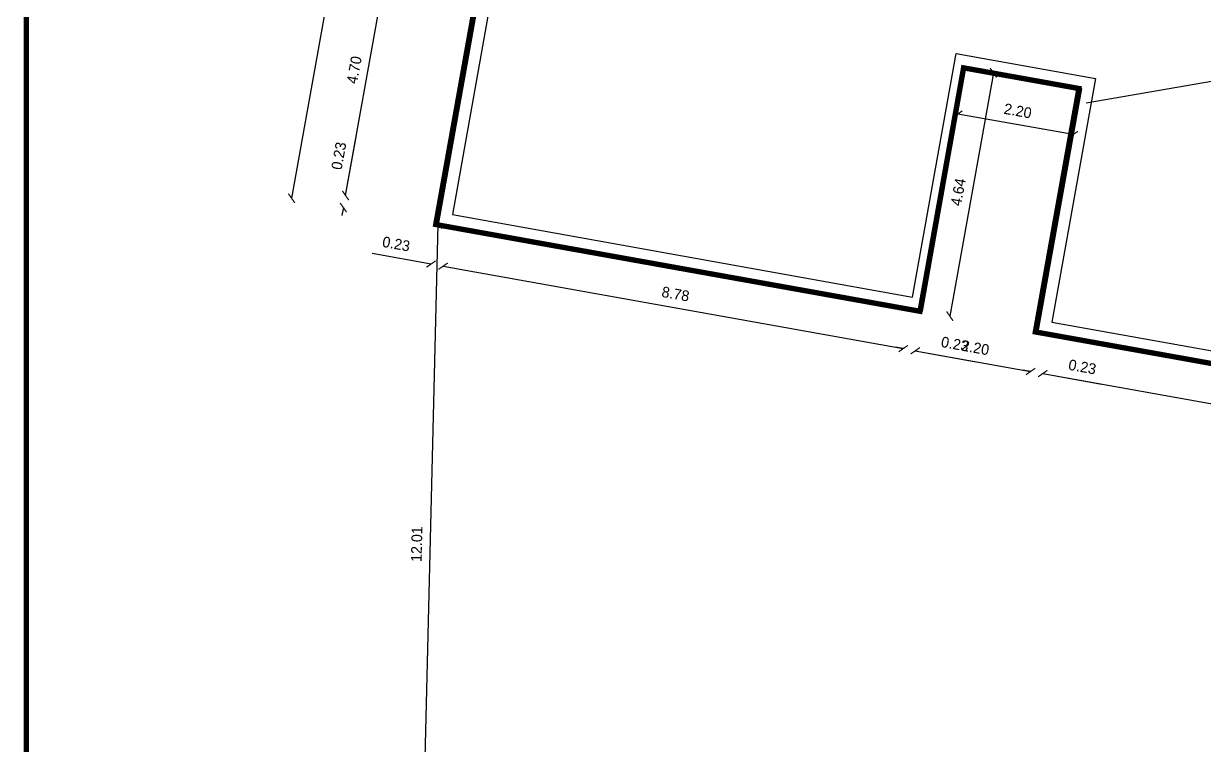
# Model space of a CAD drawing. Header units: metres. Extents: x 6101839 to 6102590, y -6659932 to -6659648.
# Drawn here: x 6102462.6 to 6102484.76, y -6659687.09 to -6659673.54 of the extents above; entities that cross this region are included whole.
import ezdxf

# ---------------------------------------------------------------- set-up
doc = ezdxf.new("R2010")
doc.units = ezdxf.units.M
doc.header["$LTSCALE"] = 500
doc.header["$MEASUREMENT"] = 0
doc.layers.get('0').update_dxf_attribs({"linetype": 'CONTINUOUS'})
doc.layers.get('Defpoints').update_dxf_attribs({"linetype": 'CONTINUOUS'})
for name, color, linetype in [('BLK_1_FLR_3_ROOF_AREA', 54, 'CONTINUOUS'), ('DIM', 205, 'CONTINUOUS'), ('ED', 30, 'CONTINUOUS'), ('TITLE', 7, 'CONTINUOUS'), ('wall', 125, 'CONTINUOUS')]:
    doc.layers.add(name, color=color, linetype=linetype)
doc.styles.add('USA TEXT', font='GOTHIC.TTF')
doc.dimstyles.new('1-100-ED', dxfattribs={"dimtxt": 0.2, "dimasz": 0.15, "dimexe": 0.18, "dimexo": 0.0625, "dimgap": 0.15, "dimtad": 1, "dimzin": 0, "dimdsep": 46, "dimtxsty": 'USA TEXT', "dimblk": 'ARCHTICK', "dimcen": 0.1, "dimse1": 1, "dimse2": 1, "dimclrd": 256, "dimclrt": 256, "dimadec": 0, "dimazin": 0, "dimtfac": 1, "dimtofl": 0, "dimtmove": 0, "dimatfit": 3, "dimldrblk": 'ARCHTICK', "dimfxl": 0.18, "dimtolj": 1, "dimtzin": 0, "dimarcsym": 0})

# ---------------------------------------------------------------- blocks, each defined once
blk = doc.blocks.new('_ArchTick')
at = {"color": 0, "linetype": 'ByBlock', "const_width": 0.15}
blk.add_lwpolyline([(-0.5, -0.5), (0.5, 0.5)], dxfattribs=at)
blk = doc.blocks.new('*D114')
at = {"layer": 'Defpoints', "color": 0, "transparency": 16777216}
for p in [(6102468.643, -6659676.764), (6102470.898, -6659677.168), (6102470.857, -6659677.394)]:
    blk.add_point(p, dxfattribs=at)
at = {"layer": 'ED', "lineweight": -2, "transparency": 16777216}
for p, q in [((6102468.643, -6659676.764), (6102468.841, -6659675.661)), ((6102468.602, -6659676.991), (6102468.576, -6659677.138))]:
    blk.add_line(p, q, dxfattribs=at)
at = {"layer": 'ED', "lineweight": -2, "transparency": 16777216, "xscale": 0.15, "yscale": 0.15, "zscale": 0.15}
for p, rotation in [((6102468.643, -6659676.764), 259.8449366990844), ((6102468.602, -6659676.991), 79.84493669908434)]:
    blk.add_blockref('_ArchTick', p, dxfattribs=dict(at, rotation=rotation))
at = {"layer": 'ED', "transparency": 16777216, "insert": (6102468.517, -6659676.02), "char_height": 0.2, "attachment_point": 5, "rotation": 79.8449, "style": 'USA TEXT'}
blk.add_mtext('\\A1;0.23', dxfattribs=at)
blk = doc.blocks.new('*D115')
at = {"layer": 'Defpoints', "color": 0, "transparency": 16777216}
for p in [(6102469.471, -6659672.139), (6102471.879, -6659672.57), (6102470.898, -6659677.168)]:
    blk.add_point(p, dxfattribs=at)
at = {"layer": 'ED', "lineweight": -2, "transparency": 16777216}
blk.add_line((6102468.643, -6659676.764), (6102469.471, -6659672.139), dxfattribs=at)
at = {"layer": 'ED', "lineweight": -2, "transparency": 16777216, "xscale": 0.15, "yscale": 0.15, "zscale": 0.15}
for p, rotation in [((6102469.471, -6659672.139), 79.84496043941483), ((6102468.643, -6659676.764), 259.8449604394148)]:
    blk.add_blockref('_ArchTick', p, dxfattribs=dict(at, rotation=rotation))
at = {"layer": 'ED', "transparency": 16777216, "insert": (6102468.806, -6659674.407), "char_height": 0.2, "attachment_point": 5, "rotation": 79.845, "style": 'USA TEXT'}
blk.add_mtext('\\A1;4.70', dxfattribs=at)
blk = doc.blocks.new('*D125')
at = {"layer": 'Defpoints', "color": 0, "transparency": 16777216}
for p in [(6102475.111, -6659657.614), (6102467.63, -6659676.816), (6102471.546, -6659677.518)]:
    blk.add_point(p, dxfattribs=at)
at = {"layer": 'ED', "lineweight": -2, "transparency": 16777216}
blk.add_line((6102471.195, -6659656.913), (6102467.63, -6659676.816), dxfattribs=at)
at = {"layer": 'ED', "lineweight": -2, "transparency": 16777216, "xscale": 0.15, "yscale": 0.15, "zscale": 0.15}
for p, rotation in [((6102471.195, -6659656.913), 79.84493638249761), ((6102467.63, -6659676.816), 259.8449363824976)]:
    blk.add_blockref('_ArchTick', p, dxfattribs=dict(at, rotation=rotation))
at = {"layer": 'ED', "transparency": 16777216, "insert": (6102469.162, -6659666.82), "char_height": 0.2, "attachment_point": 5, "rotation": 79.8449, "style": 'USA TEXT'}
blk.add_mtext('\\A1;20.22', dxfattribs=at)
blk = doc.blocks.new('*D196')
at = {"layer": 'Defpoints', "color": 0, "transparency": 16777216}
for p in [(6102470.48, -6659676.755), (6102470.706, -6659676.796), (6102470.248, -6659678.051)]:
    blk.add_point(p, dxfattribs=at)
at = {"layer": 'ED', "lineweight": -2, "transparency": 16777216}
for p, q in [((6102470.248, -6659678.051), (6102469.145, -6659677.853)), ((6102470.474, -6659678.091), (6102470.622, -6659678.118))]:
    blk.add_line(p, q, dxfattribs=at)
at = {"layer": 'ED', "lineweight": -2, "transparency": 16777216, "xscale": 0.15, "yscale": 0.15, "zscale": 0.15}
for p, rotation in [((6102470.248, -6659678.051), 349.8449363241565), ((6102470.474, -6659678.091), 169.8449363241565)]:
    blk.add_blockref('_ArchTick', p, dxfattribs=dict(at, rotation=rotation))
at = {"layer": 'ED', "transparency": 16777216, "insert": (6102469.594, -6659677.674), "char_height": 0.2, "attachment_point": 5, "rotation": 349.8449, "style": 'USA TEXT'}
blk.add_mtext('\\A1;0.23', dxfattribs=at)
blk = doc.blocks.new('*D197')
at = {"layer": 'Defpoints', "color": 0, "transparency": 16777216}
for p in [(6102470.706, -6659676.796), (6102479.344, -6659678.343), (6102479.112, -6659679.638)]:
    blk.add_point(p, dxfattribs=at)
at = {"layer": 'ED', "lineweight": -2, "transparency": 16777216}
blk.add_line((6102470.474, -6659678.091), (6102479.112, -6659679.638), dxfattribs=at)
at = {"layer": 'ED', "lineweight": -2, "transparency": 16777216, "xscale": 0.15, "yscale": 0.15, "zscale": 0.15}
for p, rotation in [((6102470.474, -6659678.091), 169.8435163274937), ((6102479.112, -6659679.638), 349.8435163274937)]:
    blk.add_blockref('_ArchTick', p, dxfattribs=dict(at, rotation=rotation))
at = {"layer": 'ED', "transparency": 16777216, "insert": (6102474.838, -6659678.614), "char_height": 0.2, "attachment_point": 5, "rotation": 349.8435, "style": 'USA TEXT'}
blk.add_mtext('\\A1;8.78', dxfattribs=at)
blk = doc.blocks.new('*D198')
at = {"layer": 'Defpoints', "color": 0, "transparency": 16777216}
for p in [(6102479.344, -6659678.343), (6102479.471, -6659678.937), (6102479.338, -6659679.679)]:
    blk.add_point(p, dxfattribs=at)
at = {"layer": 'ED', "lineweight": -2, "transparency": 16777216}
for p, q in [((6102479.112, -6659679.638), (6102478.964, -6659679.612)), ((6102479.338, -6659679.679), (6102480.441, -6659679.877))]:
    blk.add_line(p, q, dxfattribs=at)
at = {"layer": 'ED', "lineweight": -2, "transparency": 16777216, "xscale": 0.15, "yscale": 0.15, "zscale": 0.15}
for p, rotation in [((6102479.112, -6659679.638), 349.843495225753), ((6102479.338, -6659679.679), 169.843495225753)]:
    blk.add_blockref('_ArchTick', p, dxfattribs=dict(at, rotation=rotation))
at = {"layer": 'ED', "transparency": 16777216, "insert": (6102480.082, -6659679.553), "char_height": 0.2, "attachment_point": 5, "rotation": 349.8435, "style": 'USA TEXT'}
blk.add_mtext('\\A1;0.23', dxfattribs=at)
blk = doc.blocks.new('*D199')
at = {"layer": 'Defpoints', "color": 0, "transparency": 16777216}
for p in [(6102479.471, -6659678.937), (6102481.636, -6659679.325), (6102481.503, -6659680.067)]:
    blk.add_point(p, dxfattribs=at)
at = {"layer": 'ED', "lineweight": -2, "transparency": 16777216}
blk.add_line((6102479.338, -6659679.679), (6102481.503, -6659680.067), dxfattribs=at)
at = {"layer": 'ED', "lineweight": -2, "transparency": 16777216, "xscale": 0.15, "yscale": 0.15, "zscale": 0.15}
for p, rotation in [((6102479.338, -6659679.679), 169.843495225753), ((6102481.503, -6659680.067), 349.843495225753)]:
    blk.add_blockref('_ArchTick', p, dxfattribs=dict(at, rotation=rotation))
at = {"layer": 'ED', "transparency": 16777216, "insert": (6102480.466, -6659679.622), "char_height": 0.2, "attachment_point": 5, "rotation": 349.8435, "style": 'USA TEXT'}
blk.add_mtext('\\A1;2.20', dxfattribs=at)
blk = doc.blocks.new('*D200')
at = {"layer": 'Defpoints', "color": 0, "transparency": 16777216}
for p in [(6102481.903, -6659679.139), (6102481.636, -6659679.325), (6102481.73, -6659680.107)]:
    blk.add_point(p, dxfattribs=at)
at = {"layer": 'ED', "lineweight": -2, "transparency": 16777216}
for p, q in [((6102481.503, -6659680.067), (6102481.356, -6659680.04)), ((6102481.73, -6659680.107), (6102482.833, -6659680.305))]:
    blk.add_line(p, q, dxfattribs=at)
at = {"layer": 'ED', "lineweight": -2, "transparency": 16777216, "xscale": 0.15, "yscale": 0.15, "zscale": 0.15}
for p, rotation in [((6102481.503, -6659680.067), 349.843495225753), ((6102481.73, -6659680.107), 169.843495225753)]:
    blk.add_blockref('_ArchTick', p, dxfattribs=dict(at, rotation=rotation))
at = {"layer": 'ED', "transparency": 16777216, "insert": (6102482.474, -6659679.982), "char_height": 0.2, "attachment_point": 5, "rotation": 349.8435, "style": 'USA TEXT'}
blk.add_mtext('\\A1;0.23', dxfattribs=at)
blk = doc.blocks.new('*D201')
at = {"layer": 'Defpoints', "color": 0, "transparency": 16777216}
for p in [(6102481.903, -6659679.139), (6102501.364, -6659682.626), (6102501.19, -6659683.594)]:
    blk.add_point(p, dxfattribs=at)
at = {"layer": 'ED', "lineweight": -2, "transparency": 16777216}
blk.add_line((6102481.73, -6659680.107), (6102501.19, -6659683.594), dxfattribs=at)
at = {"layer": 'ED', "lineweight": -2, "transparency": 16777216, "xscale": 0.15, "yscale": 0.15, "zscale": 0.15}
for p, rotation in [((6102481.73, -6659680.107), 169.843495225753), ((6102501.19, -6659683.594), 349.843495225753)]:
    blk.add_blockref('_ArchTick', p, dxfattribs=dict(at, rotation=rotation))
at = {"layer": 'ED', "transparency": 16777216, "insert": (6102491.505, -6659681.6), "char_height": 0.2, "attachment_point": 5, "rotation": 349.8435, "style": 'USA TEXT'}
blk.add_mtext('\\A1;19.77', dxfattribs=at)
blk = doc.blocks.new('*D233')
at = {"layer": 'Defpoints', "color": 0, "transparency": 16777216}
for p in [(6102480.29, -6659674.368), (6102479.471, -6659678.937), (6102479.986, -6659679.029)]:
    blk.add_point(p, dxfattribs=at)
at = {"layer": 'ED', "lineweight": -2, "transparency": 16777216}
blk.add_line((6102480.804, -6659674.461), (6102479.986, -6659679.029), dxfattribs=at)
at = {"layer": 'ED', "lineweight": -2, "transparency": 16777216, "xscale": 0.15, "yscale": 0.15, "zscale": 0.15}
for p, rotation in [((6102480.804, -6659674.461), 79.84351635537419), ((6102479.986, -6659679.029), 259.8435163553742)]:
    blk.add_blockref('_ArchTick', p, dxfattribs=dict(at, rotation=rotation))
at = {"layer": 'ED', "transparency": 16777216, "insert": (6102480.144, -6659676.7), "char_height": 0.2, "attachment_point": 5, "rotation": 79.8435, "style": 'USA TEXT'}
blk.add_mtext('\\A1;4.64', dxfattribs=at)
blk = doc.blocks.new('*D234')
at = {"layer": 'Defpoints', "color": 0, "transparency": 16777216}
for p in [(6102480.29, -6659674.368), (6102482.455, -6659674.755), (6102480.135, -6659675.235)]:
    blk.add_point(p, dxfattribs=at)
at = {"layer": 'ED', "lineweight": -2, "transparency": 16777216}
blk.add_line((6102482.301, -6659675.621), (6102480.135, -6659675.235), dxfattribs=at)
at = {"layer": 'ED', "lineweight": -2, "transparency": 16777216, "xscale": 0.15, "yscale": 0.15, "zscale": 0.15}
for p, rotation in [((6102480.135, -6659675.235), 169.8793241992587), ((6102482.301, -6659675.621), 349.8793241992587)]:
    blk.add_blockref('_ArchTick', p, dxfattribs=dict(at, rotation=rotation))
at = {"layer": 'ED', "transparency": 16777216, "insert": (6102481.263, -6659675.177), "char_height": 0.2, "attachment_point": 5, "rotation": 349.8793, "style": 'USA TEXT'}
blk.add_mtext('\\A1;2.20', dxfattribs=at)
blk = doc.blocks.new('*D1033')
at = {"layer": 'Defpoints', "color": 0, "transparency": 16777216}
for p in [(6102470.38, -6659677.309), (6102470.381, -6659677.309), (6102470.088, -6659689.317)]:
    blk.add_point(p, dxfattribs=at)
at = {"layer": 'ED', "lineweight": -2, "transparency": 16777216}
blk.add_line((6102470.088, -6659689.317), (6102470.38, -6659677.309), dxfattribs=at)
at = {"layer": 'ED', "lineweight": -2, "transparency": 16777216, "xscale": 0.15, "yscale": 0.15, "zscale": 0.15}
for p, rotation in [((6102470.38, -6659677.309), 88.60655893859712), ((6102470.088, -6659689.317), 268.6065589385971)]:
    blk.add_blockref('_ArchTick', p, dxfattribs=dict(at, rotation=rotation))
at = {"layer": 'ED', "transparency": 16777216, "insert": (6102469.979, -6659683.307), "char_height": 0.2, "attachment_point": 5, "rotation": 88.6066, "style": 'USA TEXT'}
blk.add_mtext('\\A1;12.01', dxfattribs=at)

msp = doc.modelspace()

# ---------------------------------------------------------------- linework, layer by layer
at = {"layer": 'BLK_1_FLR_3_ROOF_AREA', "const_width": 0.1}
msp.add_lwpolyline([(6102529.61318, -6659687.92679), (6102509.93011, -6659684.40118), (6102510.75774, -6659679.78048), (6102508.59244, -6659679.39285), (6102507.99261, -6659682.74019), (6102503.89778, -6659682.00673), (6102504.49744, -6659678.65965), (6102502.33215, -6659678.27202), (6102501.50421, -6659682.89194), (6102481.59114, -6659679.32513), (6102482.40962, -6659674.75597), (6102480.24434, -6659674.36827), (6102480.24423, -6659674.36825), (6102479.42583, -6659678.93728), (6102470.33551, -6659677.30903), (6102471.24507, -6659672.23107), (6102473.4106, -6659672.61896), (6102473.83749, -6659670.23567), (6102472.36099, -6659669.9712), (6102473.09457, -6659665.87639), (6102474.57099, -6659666.14061), (6102474.99785, -6659663.75755), (6102473.52135, -6659663.49308), (6102474.5896, -6659657.52915)], dxfattribs=at)
at = {"layer": 'DIM', "color": 8, "linetype": 'ByBlock'}
msp.add_line((6102482.54684, -6659675.02804), (6102489.61173, -6659673.80364), dxfattribs=at)
at = {"layer": 'TITLE', "color": 12, "const_width": 0.1}
msp.add_lwpolyline([(6102462.64971, -6659728.23897), (6102590.13778, -6659728.23897), (6102590.13778, -6659648.34397), (6102462.64971, -6659648.34397)], close=True, dxfattribs=at)
at = {"layer": 'wall', "color": 9, "linetype": 'ByBlock'}
for p, q in [((6102471.29027, -6659672.23107), (6102470.38071, -6659677.30903)), ((6102471.47611, -6659672.49802), (6102470.64766, -6659677.12319)), ((6102479.28519, -6659678.67033), (6102480.10367, -6659674.10153)), ((6102480.10367, -6659674.10153), (6102482.72215, -6659674.56893)), ((6102479.47103, -6659678.93728), (6102480.28953, -6659674.36834)), ((6102480.28953, -6659674.36834), (6102482.45516, -6659674.7549)), ((6102482.72215, -6659674.56893), (6102481.90327, -6659679.13925)), ((6102482.45516, -6659674.7549), (6102481.63631, -6659679.32509)), ((6102470.64766, -6659677.12319), (6102479.28519, -6659678.67033)), ((6102470.38071, -6659677.30903), (6102479.47103, -6659678.93728)), ((6102481.90327, -6659679.13925), (6102501.36371, -6659682.62501)), ((6102481.63631, -6659679.32509), (6102501.54954, -6659682.89196))]:
    msp.add_line(p, q, dxfattribs=at)

# ---------------------------------------------------------------- dimensions: what is measured, and where the dimension line sits
at = {"layer": 'ED'}
for p1, p2, distance, picture, middle in [((6102475.11116, -6659657.61447), (6102471.5461, -6659677.51778), -3.97834, '*D125', (6102469.16158, -6659666.81973)), ((6102480.28953, -6659674.36834), (6102479.47103, -6659678.93728), 0.52296, '*D233', (6102480.14401, -6659676.70006)), ((6102482.45516, -6659674.7549), (6102480.28953, -6659674.36834), 0.87988, '*D234', (6102481.26255, -6659675.17675)), ((6102470.85736, -6659677.39441), (6102470.89791, -6659677.16801), 2.2908, '*D114', (6102468.51719, -6659676.02005)), ((6102470.70634, -6659676.79557), (6102470.47994, -6659676.75502), 1.31617, '*D196', (6102469.59375, -6659677.67431)), ((6102470.70634, -6659676.79557), (6102479.34385, -6659678.34293), -1.31617, '*D197', (6102474.83798, -6659678.61375)), ((6102470.08843, -6659689.31739), (6102470.38054, -6659677.30903), 0.00023, '*D1033', (6102469.9793, -6659683.307))]:
    dim = msp.add_aligned_dim(p1=p1, p2=p2, distance=distance, dimstyle='1-100-ED', dxfattribs=at)
    dim.commit()
    dim.dimension.update_dxf_attribs({"geometry": picture, "text_midpoint": middle})
for base, p1, p2, angle, picture, middle in [((6102469.47145, -6659672.13895), (6102470.89791, -6659677.16801), (6102471.8785, -6659672.5701), 259.84496, '*D115', (6102468.80619, -6659674.40657)), ((6102479.33815, -6659679.67903), (6102479.34385, -6659678.34293), (6102479.47103, -6659678.93728), 169.843495, '*D198', (6102480.08223, -6659679.55323)), ((6102481.50341, -6659680.06692), (6102479.47103, -6659678.93728), (6102481.63631, -6659679.32509), 169.843495, '*D199', (6102480.46575, -6659679.62194)), ((6102481.72982, -6659680.10748), (6102481.63631, -6659679.32509), (6102481.90327, -6659679.13925), 169.843495, '*D200', (6102482.47389, -6659679.98169)), ((6102501.19018, -6659683.59369), (6102481.90327, -6659679.13925), (6102501.36351, -6659682.62615), 169.843495, '*D201', (6102491.50497, -6659681.59955))]:
    dim = msp.add_linear_dim(base=base, p1=p1, p2=p2, angle=angle, dimstyle='1-100-ED', dxfattribs=at)
    dim.commit()
    dim.dimension.update_dxf_attribs({"geometry": picture, "text_midpoint": middle})

doc.saveas('drawing.dxf')
